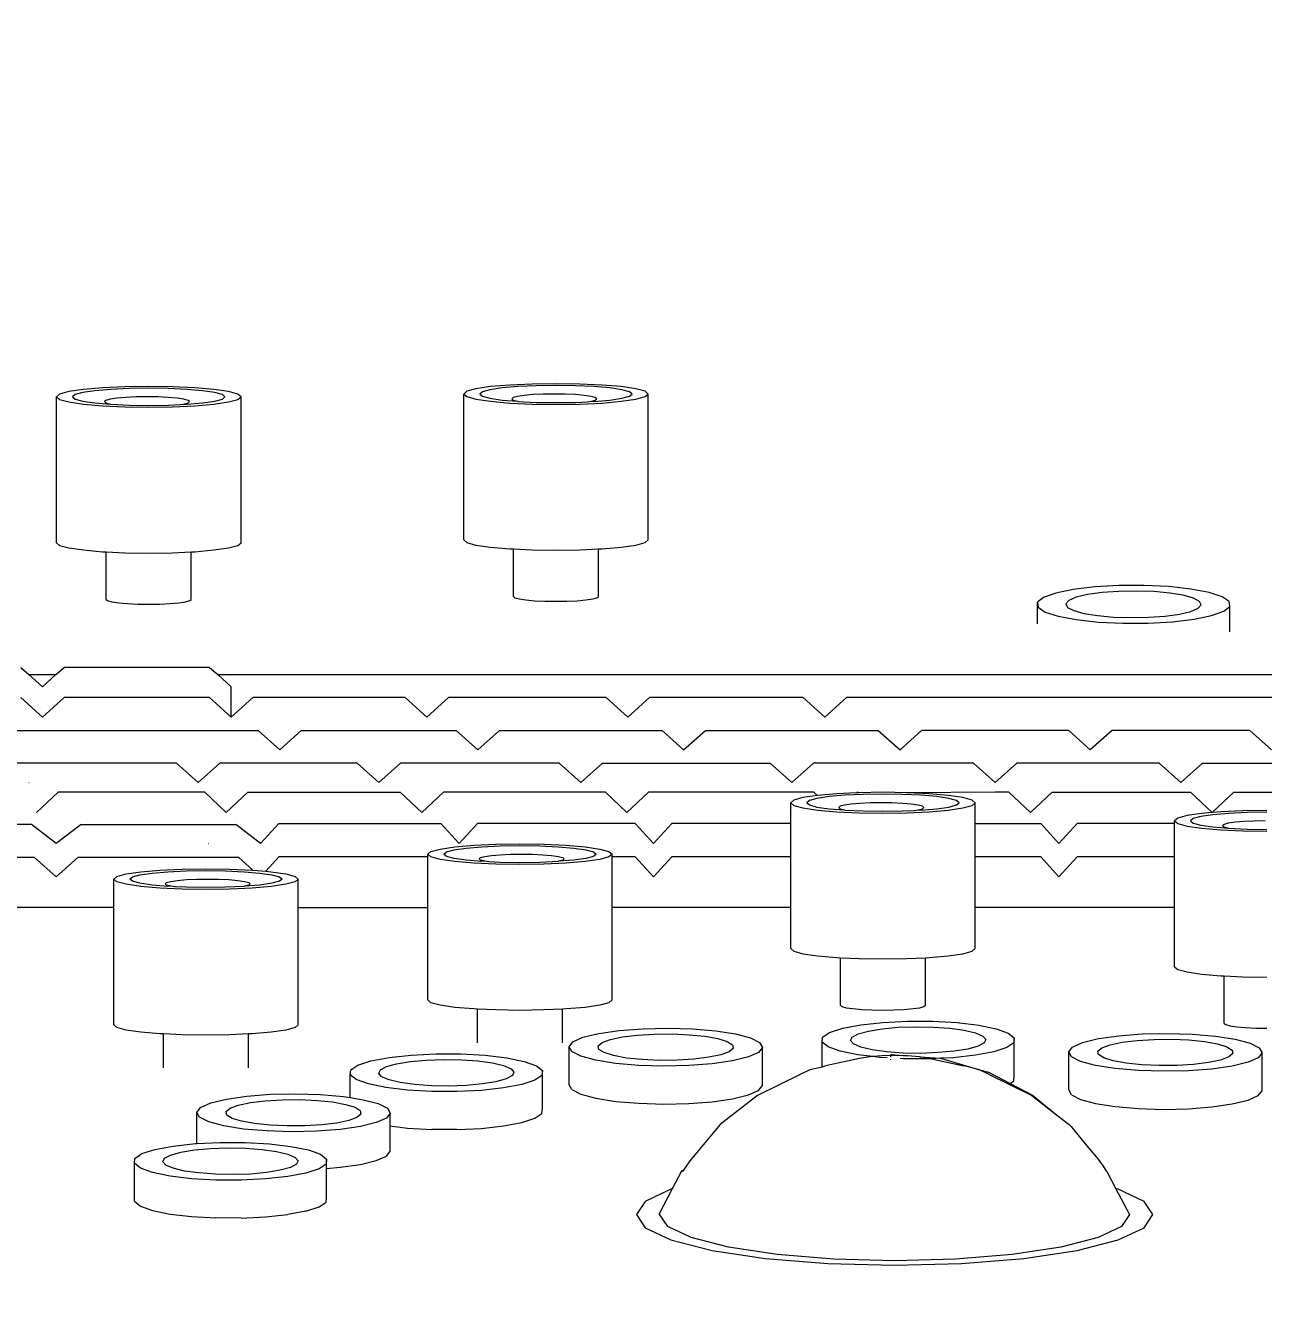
# Model space of a CAD drawing. Header units: millimetres. Extents: x 3552052 to 4144896, y -707811 to -630695.
# Drawn here: x 3697214.2 to 3697329.1, y -691248.8 to -691130.8 of the extents above; entities that cross this region are included whole.
import ezdxf

# ---------------------------------------------------------------- set-up
doc = ezdxf.new("R2010")
doc.units = ezdxf.units.MM
doc.header["$LTSCALE"] = 6
doc.header["$MEASUREMENT"] = 0
doc.layers.get('Defpoints').update_dxf_attribs({"linetype": 'CONTINUOUS', "lineweight": 0})
doc.layers.add('ELE-4M UPS P.SB', color=3, linetype='CONTINUOUS', lineweight=0)
doc.layers.add('EQP', color=6, linetype='CONTINUOUS', lineweight=0)
doc.styles.add('ROMANS', font='romans.shx')
doc.dimstyles.new('AEPL1', dxfattribs={"dimtxt": 100, "dimasz": 75, "dimexe": 25, "dimexo": 50, "dimtad": 0, "dimdec": 0, "dimtxsty": 'ROMANS', "dimcen": 2.5, "dimclrd": 7, "dimclre": 7, "dimclrt": 7, "dimadec": 0, "dimazin": 0, "dimtfac": 1, "dimtdec": 0, "dimtmove": 0, "dimatfit": 3, "dimfxl": 1, "dimlwd": 0, "dimlwe": 0, "dimarcsym": 0})

# ---------------------------------------------------------------- blocks, each defined once
blk = doc.blocks.new('*D188')
at = {"layer": 'Defpoints', "color": 0, "transparency": 16777216}
for p in [(3696598.37, -689428.17), (3697303.87, -689428.17), (3696928.12, -692148.4)]:
    blk.add_point(p, dxfattribs=at)
at = {"layer": 'ELE-4M UPS P.SB', "color": 7, "lineweight": 0, "transparency": 16777216}
for p, q in [((3697253.87, -689428.17), (3696573.37, -689428.17)), ((3696598.37, -689503.17), (3696598.37, -690611.47)), ((3696598.37, -692073.4), (3696598.37, -690965.1)), ((3696878.12, -692148.4), (3696573.37, -692148.4))]:
    blk.add_line(p, q, dxfattribs=at)
at = {"layer": 'ELE-4M UPS P.SB', "color": 7, "transparency": 16777216}
for points in [[(3696585.87, -689503.17), (3696610.87, -689503.17), (3696598.37, -689428.17)], [(3696585.87, -692073.4), (3696610.87, -692073.4), (3696598.37, -692148.4)]]:
    blk.add_solid(points, dxfattribs=at)
at = {"layer": 'ELE-4M UPS P.SB', "color": 7, "lineweight": -3, "transparency": 16777216, "insert": (3696598.37, -690788.28), "char_height": 100, "attachment_point": 5, "rotation": 90, "style": 'ROMANS'}
blk.add_mtext('2720', dxfattribs=at)
blk = doc.blocks.new('Philips+Ultrasound+fr')
at = {"layer": 'EQP'}
for p, q in [((-4.207, 22.117), (-4.403, 22.108)), ((-3.998, 22.12), (-4.207, 22.117)), ((-3.788, 22.117), (-3.998, 22.12)), ((-3.592, 22.108), (-3.788, 22.117)), ((-8.359, 22.028), (-8.387, 22.004)), ((-8.387, 22.004), (-8.359, 21.981)), ((-8.387, 20.723), (-8.387, 22.004)), ((-8.278, 22.05), (-8.359, 22.028)), ((-8.149, 22.069), (-8.278, 22.05)), ((-8.222, 22.024), (-8.245, 22.004)), ((-8.245, 22.004), (-8.222, 21.985)), ((-8.155, 22.042), (-8.222, 22.024)), ((-8.049, 22.057), (-8.155, 22.042)), ((-7.981, 22.083), (-8.149, 22.069)), ((-7.91, 22.069), (-8.049, 22.057)), ((-7.786, 22.092), (-7.981, 22.083)), ((-7.749, 22.077), (-7.91, 22.069)), ((-7.576, 22.095), (-7.786, 22.092)), ((-7.687, 22.003), (-7.777, 21.999)), ((-7.576, 22.08), (-7.749, 22.077)), ((-7.59, 22.004), (-7.687, 22.003)), ((-7.494, 22.003), (-7.59, 22.004)), ((-7.366, 22.092), (-7.576, 22.095)), ((-7.403, 22.077), (-7.576, 22.08)), ((-7.404, 21.999), (-7.494, 22.003)), ((-7.241, 22.069), (-7.403, 22.077)), ((-7.17, 22.083), (-7.366, 22.092)), ((-7.102, 22.057), (-7.241, 22.069)), ((-7.003, 22.069), (-7.17, 22.083)), ((-6.996, 22.042), (-7.102, 22.057)), ((-6.874, 22.05), (-7.003, 22.069)), ((-6.929, 22.024), (-6.996, 22.042)), ((-6.906, 22.004), (-6.929, 22.024)), ((-6.929, 21.985), (-6.906, 22.004)), ((-6.793, 22.028), (-6.874, 22.05)), ((-6.765, 22.004), (-6.793, 22.028)), ((-6.793, 21.981), (-6.765, 22.004)), ((-6.765, 20.723), (-6.765, 22.004)), ((-4.781, 22.053), (-4.808, 22.029)), ((-4.808, 22.029), (-4.781, 22.006)), ((-4.808, 20.748), (-4.808, 22.029)), ((-4.7, 22.075), (-4.781, 22.053)), ((-4.781, 22.006), (-4.7, 21.984)), ((-4.571, 22.094), (-4.7, 22.075)), ((-4.644, 22.049), (-4.667, 22.029)), ((-4.667, 22.029), (-4.644, 22.01)), ((-4.577, 22.067), (-4.644, 22.049)), ((-4.644, 22.01), (-4.577, 21.992)), ((-4.471, 22.082), (-4.577, 22.067)), ((-4.403, 22.108), (-4.571, 22.094)), ((-4.332, 22.094), (-4.471, 22.082)), ((-4.336, 22.008), (-4.373, 21.998)), ((-4.277, 22.017), (-4.336, 22.008)), ((-4.171, 22.102), (-4.332, 22.094)), ((-4.199, 22.024), (-4.277, 22.017)), ((-4.109, 22.028), (-4.199, 22.024)), ((-3.998, 22.104), (-4.171, 22.102)), ((-4.012, 22.029), (-4.109, 22.028)), ((-3.915, 22.028), (-4.012, 22.029)), ((-3.824, 22.102), (-3.998, 22.104)), ((-3.825, 22.024), (-3.915, 22.028)), ((-3.748, 22.017), (-3.825, 22.024)), ((-3.663, 22.094), (-3.824, 22.102)), ((-3.689, 22.008), (-3.748, 22.017)), ((-3.651, 21.998), (-3.689, 22.008)), ((-3.524, 22.082), (-3.663, 22.094)), ((-3.424, 22.094), (-3.592, 22.108)), ((-3.418, 22.067), (-3.524, 22.082)), ((-3.295, 22.075), (-3.424, 22.094)), ((-3.351, 22.049), (-3.418, 22.067)), ((-3.418, 21.992), (-3.351, 22.01)), ((-3.328, 22.029), (-3.351, 22.049)), ((-3.351, 22.01), (-3.328, 22.029)), ((-3.214, 22.053), (-3.295, 22.075)), ((-3.295, 21.984), (-3.214, 22.006)), ((-3.187, 22.029), (-3.214, 22.053)), ((-3.214, 22.006), (-3.187, 22.029)), ((-3.187, 20.748), (-3.187, 22.029)), ((-8.359, 21.981), (-8.278, 21.959)), ((-8.278, 21.959), (-8.149, 21.94)), ((-8.222, 21.985), (-8.155, 21.967)), ((-8.155, 21.967), (-8.049, 21.951)), ((-8.149, 21.94), (-7.981, 21.925)), ((-8.049, 21.951), (-7.914, 21.941)), ((-7.981, 21.925), (-7.786, 21.916)), ((-7.952, 21.973), (-7.964, 21.962)), ((-7.964, 21.962), (-7.952, 21.951)), ((-7.914, 21.983), (-7.952, 21.973)), ((-7.952, 21.951), (-7.914, 21.941)), ((-7.855, 21.992), (-7.914, 21.983)), ((-7.914, 21.941), (-7.91, 21.939)), ((-7.91, 21.939), (-7.749, 21.932)), ((-7.777, 21.999), (-7.855, 21.992)), ((-7.786, 21.916), (-7.576, 21.913)), ((-7.749, 21.932), (-7.576, 21.929)), ((-7.576, 21.929), (-7.403, 21.932)), ((-7.576, 21.913), (-7.366, 21.916)), ((-7.326, 21.992), (-7.404, 21.999)), ((-7.403, 21.932), (-7.302, 21.936)), ((-7.366, 21.916), (-7.17, 21.925)), ((-7.267, 21.983), (-7.326, 21.992)), ((-7.302, 21.936), (-7.267, 21.941)), ((-7.229, 21.973), (-7.267, 21.983)), ((-7.267, 21.941), (-7.229, 21.951)), ((-7.267, 21.941), (-7.241, 21.939)), ((-7.241, 21.939), (-7.102, 21.951)), ((-7.217, 21.962), (-7.229, 21.973)), ((-7.229, 21.951), (-7.217, 21.962)), ((-7.17, 21.925), (-7.003, 21.94)), ((-7.102, 21.951), (-6.996, 21.967)), ((-7.003, 21.94), (-6.874, 21.959)), ((-6.996, 21.967), (-6.929, 21.985)), ((-6.874, 21.959), (-6.793, 21.981)), ((-4.7, 21.984), (-4.571, 21.965)), ((-4.577, 21.992), (-4.471, 21.976)), ((-4.571, 21.965), (-4.403, 21.95)), ((-4.471, 21.976), (-4.336, 21.966)), ((-4.403, 21.95), (-4.207, 21.941)), ((-4.373, 21.998), (-4.386, 21.987)), ((-4.386, 21.987), (-4.373, 21.976)), ((-4.373, 21.976), (-4.336, 21.966)), ((-4.336, 21.966), (-4.332, 21.964)), ((-4.332, 21.964), (-4.171, 21.956)), ((-4.207, 21.941), (-3.998, 21.938)), ((-4.171, 21.956), (-3.998, 21.954)), ((-3.998, 21.954), (-3.824, 21.956)), ((-3.998, 21.938), (-3.788, 21.941)), ((-3.824, 21.956), (-3.724, 21.961)), ((-3.788, 21.941), (-3.592, 21.95)), ((-3.724, 21.961), (-3.689, 21.966)), ((-3.689, 21.966), (-3.651, 21.976)), ((-3.689, 21.966), (-3.663, 21.964)), ((-3.663, 21.964), (-3.524, 21.976)), ((-3.638, 21.987), (-3.651, 21.998)), ((-3.651, 21.976), (-3.638, 21.987)), ((-3.592, 21.95), (-3.424, 21.965)), ((-3.524, 21.976), (-3.418, 21.992)), ((-3.424, 21.965), (-3.295, 21.984)), ((-8.387, 20.723), (-8.359, 20.699)), ((-8.359, 20.699), (-8.278, 20.677)), ((-8.278, 20.677), (-8.149, 20.659)), ((-7.003, 20.659), (-6.874, 20.677)), ((-6.874, 20.677), (-6.793, 20.699)), ((-6.793, 20.699), (-6.765, 20.723)), ((-4.808, 20.748), (-4.781, 20.724)), ((-4.781, 20.724), (-4.7, 20.702)), ((-4.7, 20.702), (-4.571, 20.684)), ((-4.571, 20.684), (-4.403, 20.669)), ((-4.403, 20.669), (-4.371, 20.668)), ((-4.371, 20.25), (-4.371, 20.668)), ((-4.371, 20.668), (-4.207, 20.66)), ((-4.207, 20.66), (-3.998, 20.657)), ((-3.998, 20.657), (-3.788, 20.66)), ((-3.788, 20.66), (-3.624, 20.668)), ((-3.624, 20.668), (-3.592, 20.669)), ((-3.624, 20.25), (-3.624, 20.668)), ((-3.592, 20.669), (-3.424, 20.684)), ((-3.424, 20.684), (-3.295, 20.702)), ((-3.295, 20.702), (-3.214, 20.724)), ((-3.214, 20.724), (-3.187, 20.748)), ((-8.149, 20.659), (-7.981, 20.644)), ((-7.981, 20.644), (-7.95, 20.643)), ((-7.95, 20.225), (-7.95, 20.643)), ((-7.95, 20.643), (-7.786, 20.635)), ((-7.786, 20.635), (-7.576, 20.632)), ((-7.576, 20.632), (-7.366, 20.635)), ((-7.366, 20.635), (-7.202, 20.643)), ((-7.202, 20.643), (-7.17, 20.644)), ((-7.202, 20.225), (-7.202, 20.643)), ((-7.17, 20.644), (-7.003, 20.659)), ((0.738, 20.334), (0.549, 20.311)), ((0.951, 20.346), (0.738, 20.334)), ((1.173, 20.347), (0.951, 20.346)), ((1.389, 20.337), (1.173, 20.347)), ((1.583, 20.316), (1.389, 20.337)), ((-7.95, 20.225), (-7.937, 20.214)), ((-7.937, 20.214), (-7.899, 20.204)), ((-7.252, 20.204), (-7.215, 20.214)), ((-7.215, 20.214), (-7.202, 20.225)), ((-4.371, 20.25), (-4.359, 20.239)), ((-4.359, 20.239), (-4.321, 20.229)), ((-4.321, 20.229), (-4.262, 20.22)), ((-4.262, 20.22), (-4.184, 20.213)), ((-4.184, 20.213), (-4.094, 20.209)), ((-3.901, 20.209), (-3.811, 20.213)), ((-3.811, 20.213), (-3.733, 20.22)), ((-3.733, 20.22), (-3.674, 20.229)), ((-3.674, 20.229), (-3.637, 20.239)), ((-3.637, 20.239), (-3.624, 20.25)), ((0.288, 20.242), (0.235, 20.2)), ((0.395, 20.28), (0.288, 20.242)), ((0.549, 20.311), (0.395, 20.28)), ((0.511, 20.216), (0.485, 20.186)), ((0.576, 20.243), (0.511, 20.216)), ((0.675, 20.267), (0.576, 20.243)), ((0.802, 20.285), (0.675, 20.267)), ((0.948, 20.295), (0.802, 20.285)), ((1.103, 20.298), (0.948, 20.295)), ((1.256, 20.293), (1.103, 20.298)), ((1.397, 20.28), (1.256, 20.293)), ((1.516, 20.261), (1.397, 20.28)), ((1.606, 20.236), (1.516, 20.261)), ((1.743, 20.286), (1.583, 20.316)), ((1.66, 20.207), (1.606, 20.236)), ((1.858, 20.248), (1.743, 20.286)), ((1.92, 20.206), (1.858, 20.248)), ((-7.899, 20.204), (-7.84, 20.195)), ((-7.84, 20.195), (-7.763, 20.188)), ((-7.763, 20.188), (-7.673, 20.184)), ((-7.673, 20.184), (-7.576, 20.183)), ((-7.576, 20.183), (-7.479, 20.184)), ((-7.479, 20.184), (-7.389, 20.188)), ((-7.389, 20.188), (-7.312, 20.195)), ((-7.312, 20.195), (-7.252, 20.204)), ((-4.094, 20.209), (-3.998, 20.208)), ((-3.998, 20.208), (-3.901, 20.209)), ((0.235, 20.2), (0.24, 20.156)), ((0.235, 20.011), (0.235, 20.2)), ((0.24, 20.156), (0.301, 20.114)), ((0.301, 20.114), (0.416, 20.077)), ((0.485, 20.186), (0.5, 20.155)), ((0.5, 20.155), (0.554, 20.127)), ((0.554, 20.127), (0.643, 20.102)), ((0.643, 20.102), (0.763, 20.083)), ((1.484, 20.096), (1.583, 20.119)), ((1.583, 20.119), (1.648, 20.147)), ((1.648, 20.147), (1.674, 20.177)), ((1.674, 20.177), (1.66, 20.207)), ((1.765, 20.083), (1.872, 20.121)), ((1.872, 20.121), (1.925, 20.163)), ((1.925, 20.163), (1.92, 20.206)), ((1.925, 19.941), (1.925, 20.163)), ((0.416, 20.077), (0.576, 20.047)), ((0.576, 20.047), (0.771, 20.026)), ((0.763, 20.083), (0.904, 20.07)), ((0.771, 20.026), (0.986, 20.016)), ((0.904, 20.07), (1.057, 20.065)), ((0.986, 20.016), (1.208, 20.017)), ((1.057, 20.065), (1.212, 20.068)), ((1.208, 20.017), (1.421, 20.029)), ((1.212, 20.068), (1.357, 20.078)), ((1.357, 20.078), (1.484, 20.096)), ((1.421, 20.029), (1.611, 20.051)), ((1.611, 20.051), (1.765, 20.083)), ((-8.7, 19.628), (-8.629, 19.564)), ((-8.629, 19.564), (-8.391, 19.564)), ((-8.629, 19.564), (-8.51, 19.457)), ((-8.51, 19.457), (-8.391, 19.564)), ((-8.391, 19.564), (-8.32, 19.628)), ((-7.041, 19.628), (-8.32, 19.628)), ((-7.041, 19.628), (-6.97, 19.564)), ((-6.97, 19.564), (15.223, 19.564)), ((-6.97, 19.564), (-6.851, 19.457)), ((-6.851, 19.19), (-6.851, 19.457)), ((-8.7, 19.362), (-8.51, 19.19)), ((-8.32, 19.362), (-8.51, 19.19)), ((-7.041, 19.362), (-8.32, 19.362)), ((-7.041, 19.362), (-6.851, 19.19)), ((-6.661, 19.362), (-6.851, 19.19)), ((-5.322, 19.362), (-6.661, 19.362)), ((-5.132, 19.19), (-5.322, 19.362)), ((-4.941, 19.362), (-5.132, 19.19)), ((-3.555, 19.362), (-4.941, 19.362)), ((-3.555, 19.362), (-3.365, 19.19)), ((-3.174, 19.362), (-3.365, 19.19)), ((-1.825, 19.362), (-3.174, 19.362)), ((-1.635, 19.19), (-1.825, 19.362)), ((-1.445, 19.362), (-1.635, 19.19)), ((5.136, 19.362), (-1.445, 19.362)), ((-9.979, 19.074), (-6.615, 19.074)), ((-6.615, 19.074), (-6.425, 18.903)), ((-6.425, 18.903), (-6.235, 19.074)), ((-6.235, 19.074), (-4.873, 19.074)), ((-4.873, 19.074), (-4.683, 18.903)), ((-4.493, 19.074), (-4.683, 18.903)), ((-4.493, 19.074), (-3.065, 19.074)), ((-3.065, 19.074), (-2.875, 18.903)), ((-2.875, 18.903), (-2.684, 19.074)), ((-2.684, 19.074), (-1.164, 19.074)), ((-1.164, 19.074), (-0.973, 18.903)), ((-0.973, 18.903), (-0.783, 19.074)), ((0.509, 19.074), (-0.783, 19.074)), ((0.509, 19.074), (0.699, 18.903)), ((0.89, 19.074), (0.699, 18.903)), ((2.1, 19.074), (0.89, 19.074)), ((2.1, 19.074), (2.291, 18.903)), ((-7.332, 18.787), (-9.979, 18.787)), ((-7.332, 18.787), (-7.141, 18.615)), ((-6.951, 18.787), (-7.141, 18.615)), ((-5.744, 18.787), (-6.951, 18.787)), ((-5.744, 18.787), (-5.554, 18.615)), ((-5.554, 18.615), (-5.364, 18.787)), ((-3.969, 18.787), (-5.364, 18.787)), ((-3.969, 18.787), (-3.779, 18.615)), ((-3.779, 18.615), (-3.589, 18.787)), ((-3.589, 18.787), (-2.114, 18.787)), ((-2.114, 18.787), (-1.924, 18.615)), ((-1.924, 18.615), (-1.734, 18.787)), ((-0.327, 18.787), (-1.734, 18.787)), ((-0.327, 18.787), (-0.137, 18.615)), ((-0.137, 18.615), (0.053, 18.787)), ((1.305, 18.787), (0.053, 18.787)), ((1.305, 18.787), (1.495, 18.615)), ((1.685, 18.787), (1.495, 18.615)), ((1.685, 18.787), (2.91, 18.787)), ((-8.631, 18.615), (-8.627, 18.615)), ((-8.371, 18.531), (-8.561, 18.354)), ((-7.084, 18.531), (-8.371, 18.531)), ((-7.084, 18.531), (-6.894, 18.354)), ((-6.894, 18.354), (-6.704, 18.531)), ((-6.704, 18.531), (-5.366, 18.531)), ((-5.366, 18.531), (-5.176, 18.354)), ((-5.176, 18.354), (-4.985, 18.531)), ((-3.563, 18.531), (-4.985, 18.531)), ((-3.563, 18.531), (-3.373, 18.354)), ((-3.373, 18.354), (-3.183, 18.531)), ((-1.731, 18.531), (-3.183, 18.531)), ((-1.907, 18.462), (-1.934, 18.439)), ((-1.934, 18.439), (-1.907, 18.415)), ((-1.934, 18.257), (-1.934, 18.439)), ((-1.826, 18.484), (-1.907, 18.462)), ((-1.701, 18.503), (-1.826, 18.484)), ((-1.77, 18.458), (-1.793, 18.439)), ((-1.793, 18.439), (-1.77, 18.419)), ((-1.703, 18.476), (-1.77, 18.458)), ((-1.731, 18.531), (-1.701, 18.503)), ((-1.597, 18.492), (-1.703, 18.476)), ((-1.697, 18.503), (-1.701, 18.503)), ((-1.529, 18.518), (-1.697, 18.503)), ((-1.458, 18.504), (-1.597, 18.492)), ((-1.356, 18.526), (-1.529, 18.518)), ((-1.403, 18.427), (-1.462, 18.418)), ((-1.297, 18.512), (-1.458, 18.504)), ((-1.325, 18.433), (-1.403, 18.427)), ((-1.356, 18.526), (-1.351, 18.531)), ((-1.333, 18.527), (-1.356, 18.526)), ((-1.333, 18.527), (-1.351, 18.531)), ((-1.124, 18.53), (-1.333, 18.527)), ((-1.235, 18.438), (-1.325, 18.433)), ((-1.124, 18.514), (-1.297, 18.512)), ((-1.138, 18.439), (-1.235, 18.438)), ((-1.042, 18.438), (-1.138, 18.439)), ((-0.914, 18.527), (-1.124, 18.53)), ((-0.95, 18.512), (-1.124, 18.514)), ((-0.951, 18.433), (-1.042, 18.438)), ((-0.874, 18.427), (-0.951, 18.433)), ((-0.789, 18.504), (-0.95, 18.512)), ((-0.137, 18.531), (-0.914, 18.527)), ((-0.718, 18.518), (-0.914, 18.527)), ((-0.815, 18.418), (-0.874, 18.427)), ((-0.65, 18.492), (-0.789, 18.504)), ((-0.55, 18.503), (-0.718, 18.518)), ((-0.544, 18.476), (-0.65, 18.492)), ((-0.421, 18.484), (-0.55, 18.503)), ((-0.477, 18.458), (-0.544, 18.476)), ((-0.454, 18.439), (-0.477, 18.458)), ((-0.477, 18.419), (-0.454, 18.439)), ((-0.34, 18.462), (-0.421, 18.484)), ((-0.313, 18.439), (-0.34, 18.462)), ((-0.34, 18.415), (-0.313, 18.439)), ((-0.313, 18.257), (-0.313, 18.439)), ((-0.017, 18.531), (-0.137, 18.531)), ((-0.017, 18.531), (0.174, 18.354)), ((0.174, 18.354), (0.364, 18.531)), ((0.364, 18.531), (1.581, 18.531)), ((1.581, 18.531), (1.771, 18.354)), ((1.771, 18.354), (1.961, 18.531)), ((1.961, 18.531), (3.245, 18.531)), ((-1.907, 18.415), (-1.826, 18.393)), ((-1.826, 18.393), (-1.697, 18.374)), ((-1.77, 18.419), (-1.703, 18.401)), ((-1.703, 18.401), (-1.597, 18.386)), ((-1.697, 18.374), (-1.529, 18.36)), ((-1.597, 18.386), (-1.462, 18.376)), ((-1.529, 18.36), (-1.333, 18.351)), ((-1.499, 18.408), (-1.512, 18.397)), ((-1.512, 18.397), (-1.499, 18.386)), ((-1.462, 18.418), (-1.499, 18.408)), ((-1.499, 18.386), (-1.462, 18.376)), ((-1.462, 18.376), (-1.458, 18.374)), ((-1.458, 18.374), (-1.297, 18.366)), ((-1.333, 18.351), (-1.124, 18.348)), ((-1.297, 18.366), (-1.124, 18.364)), ((-1.124, 18.364), (-0.95, 18.366)), ((-1.124, 18.348), (-0.914, 18.351)), ((-0.95, 18.366), (-0.85, 18.371)), ((-0.914, 18.351), (-0.718, 18.36)), ((-0.85, 18.371), (-0.815, 18.376)), ((-0.777, 18.408), (-0.815, 18.418)), ((-0.815, 18.376), (-0.777, 18.386)), ((-0.815, 18.376), (-0.789, 18.374)), ((-0.789, 18.374), (-0.65, 18.386)), ((-0.765, 18.397), (-0.777, 18.408)), ((-0.777, 18.386), (-0.765, 18.397)), ((-0.718, 18.36), (-0.55, 18.374)), ((-0.65, 18.386), (-0.544, 18.401)), ((-0.55, 18.374), (-0.421, 18.393)), ((-0.544, 18.401), (-0.477, 18.419)), ((-0.421, 18.393), (-0.34, 18.415)), ((1.549, 18.325), (1.468, 18.303)), ((1.677, 18.344), (1.549, 18.325)), ((1.671, 18.317), (1.604, 18.299)), ((1.777, 18.333), (1.671, 18.317)), ((1.771, 18.354), (1.677, 18.344)), ((1.845, 18.358), (1.771, 18.354)), ((1.916, 18.345), (1.777, 18.333)), ((2.041, 18.367), (1.845, 18.358)), ((2.077, 18.352), (1.916, 18.345)), ((2.251, 18.371), (2.041, 18.367)), ((2.251, 18.355), (2.077, 18.352)), ((-8.607, 18.247), (-9.951, 18.247)), ((-8.389, 18.081), (-8.607, 18.247)), ((-8.171, 18.247), (-8.389, 18.081)), ((-8.171, 18.247), (-6.811, 18.247)), ((-6.593, 18.081), (-6.811, 18.247)), ((-6.433, 18.257), (-6.593, 18.081)), ((-6.433, 18.257), (-5.008, 18.257)), ((-4.848, 18.081), (-5.008, 18.257)), ((-4.688, 18.257), (-4.848, 18.081)), ((-3.3, 18.257), (-4.688, 18.257)), ((-3.14, 18.081), (-3.3, 18.257)), ((-2.979, 18.257), (-3.14, 18.081)), ((-1.934, 18.257), (-2.979, 18.257)), ((-1.934, 17.963), (-1.934, 18.257)), ((-0.313, 17.963), (-0.313, 18.257)), ((-0.313, 18.257), (0.263, 18.257)), ((0.423, 18.081), (0.263, 18.257)), ((0.583, 18.257), (0.423, 18.081)), ((1.44, 18.257), (0.583, 18.257)), ((1.468, 18.303), (1.44, 18.279)), ((1.44, 18.279), (1.468, 18.256)), ((1.44, 18.257), (1.44, 18.279)), ((1.44, 17.963), (1.44, 18.257)), ((1.468, 18.256), (1.549, 18.234)), ((1.549, 18.234), (1.677, 18.215)), ((1.604, 18.299), (1.581, 18.279)), ((1.581, 18.279), (1.604, 18.26)), ((1.604, 18.26), (1.671, 18.242)), ((1.671, 18.242), (1.777, 18.226)), ((1.677, 18.215), (1.845, 18.2)), ((1.777, 18.226), (1.912, 18.216)), ((1.875, 18.248), (1.862, 18.237)), ((1.862, 18.237), (1.875, 18.227)), ((1.912, 18.259), (1.875, 18.248)), ((1.875, 18.227), (1.912, 18.216)), ((1.972, 18.267), (1.912, 18.259)), ((1.912, 18.216), (1.916, 18.214)), ((1.916, 18.214), (2.077, 18.207)), ((2.049, 18.274), (1.972, 18.267)), ((2.139, 18.278), (2.049, 18.274)), ((2.077, 18.207), (2.251, 18.204)), ((2.236, 18.28), (2.139, 18.278)), ((1.845, 18.2), (2.041, 18.191)), ((2.041, 18.191), (2.251, 18.188)), ((-7.051, 18.081), (-7.048, 18.081)), ((-5.124, 17.987), (-5.097, 18.01)), ((-5.097, 17.963), (-5.124, 17.987)), ((-5.124, 17.963), (-5.124, 17.987)), ((-5.097, 18.01), (-5.016, 18.032)), ((-5.016, 18.032), (-4.887, 18.051)), ((-4.983, 17.987), (-4.96, 18.006)), ((-4.96, 17.967), (-4.983, 17.987)), ((-4.96, 18.006), (-4.893, 18.024)), ((-4.893, 18.024), (-4.787, 18.04)), ((-4.887, 18.051), (-4.719, 18.066)), ((-4.787, 18.04), (-4.648, 18.052)), ((-4.719, 18.066), (-4.524, 18.075)), ((-4.648, 18.052), (-4.487, 18.06)), ((-4.563, 17.975), (-4.486, 17.981)), ((-4.524, 18.075), (-4.314, 18.078)), ((-4.487, 18.06), (-4.314, 18.062)), ((-4.486, 17.981), (-4.396, 17.986)), ((-4.396, 17.986), (-4.299, 17.987)), ((-4.314, 18.078), (-4.104, 18.075)), ((-4.314, 18.062), (-4.14, 18.06)), ((-4.299, 17.987), (-4.202, 17.986)), ((-4.202, 17.986), (-4.112, 17.981)), ((-4.14, 18.06), (-3.979, 18.052)), ((-4.112, 17.981), (-4.035, 17.975)), ((-4.104, 18.075), (-3.908, 18.066)), ((-3.979, 18.052), (-3.84, 18.04)), ((-3.908, 18.066), (-3.74, 18.051)), ((-3.84, 18.04), (-3.734, 18.024)), ((-3.74, 18.051), (-3.612, 18.032)), ((-3.734, 18.024), (-3.667, 18.006)), ((-3.667, 18.006), (-3.644, 17.987)), ((-3.644, 17.987), (-3.667, 17.967)), ((-3.612, 18.032), (-3.531, 18.01)), ((-3.531, 18.01), (-3.503, 17.987)), ((-3.503, 17.987), (-3.531, 17.963)), ((-3.503, 17.963), (-3.503, 17.987)), ((-8.58, 17.958), (-9.979, 17.958)), ((-8.389, 17.787), (-8.58, 17.958)), ((-8.198, 17.958), (-8.389, 17.787)), ((-6.784, 17.958), (-8.198, 17.958)), ((-6.66, 17.847), (-6.784, 17.958)), ((-6.433, 17.963), (-6.548, 17.837)), ((-5.124, 17.963), (-6.433, 17.963)), ((-5.124, 17.518), (-5.124, 17.963)), ((-5.016, 17.941), (-5.097, 17.963)), ((-4.887, 17.922), (-5.016, 17.941)), ((-4.893, 17.949), (-4.96, 17.967)), ((-4.787, 17.934), (-4.893, 17.949)), ((-4.719, 17.908), (-4.887, 17.922)), ((-4.648, 17.922), (-4.787, 17.934)), ((-4.524, 17.899), (-4.719, 17.908)), ((-4.673, 17.945), (-4.66, 17.956)), ((-4.66, 17.934), (-4.673, 17.945)), ((-4.66, 17.956), (-4.623, 17.966)), ((-4.623, 17.924), (-4.66, 17.934)), ((-4.623, 17.924), (-4.648, 17.922)), ((-4.623, 17.966), (-4.563, 17.975)), ((-4.588, 17.919), (-4.623, 17.924)), ((-4.487, 17.914), (-4.588, 17.919)), ((-4.314, 17.896), (-4.524, 17.899)), ((-4.314, 17.912), (-4.487, 17.914)), ((-4.14, 17.914), (-4.314, 17.912)), ((-4.104, 17.899), (-4.314, 17.896)), ((-3.979, 17.922), (-4.14, 17.914)), ((-3.908, 17.908), (-4.104, 17.899)), ((-4.035, 17.975), (-3.975, 17.966)), ((-3.975, 17.924), (-3.979, 17.922)), ((-3.975, 17.966), (-3.938, 17.956)), ((-3.938, 17.934), (-3.975, 17.924)), ((-3.84, 17.934), (-3.975, 17.924)), ((-3.938, 17.956), (-3.925, 17.945)), ((-3.925, 17.945), (-3.938, 17.934)), ((-3.74, 17.922), (-3.908, 17.908)), ((-3.734, 17.949), (-3.84, 17.934)), ((-3.612, 17.941), (-3.74, 17.922)), ((-3.667, 17.967), (-3.734, 17.949)), ((-3.531, 17.963), (-3.612, 17.941)), ((-3.3, 17.963), (-3.503, 17.963)), ((-3.503, 17.518), (-3.503, 17.963)), ((-3.14, 17.787), (-3.3, 17.963)), ((-2.979, 17.963), (-3.14, 17.787)), ((-1.934, 17.963), (-2.979, 17.963)), ((-1.934, 17.518), (-1.934, 17.963)), ((0.263, 17.963), (-0.313, 17.963)), ((-0.313, 17.518), (-0.313, 17.963)), ((0.423, 17.787), (0.263, 17.963)), ((0.423, 17.787), (0.583, 17.963)), ((1.44, 17.963), (0.583, 17.963)), ((1.44, 17.518), (1.44, 17.963)), ((-7.884, 17.768), (-7.856, 17.792)), ((-7.856, 17.745), (-7.884, 17.768)), ((-7.884, 17.518), (-7.884, 17.768)), ((-7.856, 17.792), (-7.775, 17.814)), ((-7.775, 17.814), (-7.646, 17.833)), ((-7.742, 17.768), (-7.72, 17.788)), ((-7.72, 17.749), (-7.742, 17.768)), ((-7.72, 17.788), (-7.653, 17.806)), ((-7.653, 17.806), (-7.546, 17.821)), ((-7.646, 17.833), (-7.478, 17.847)), ((-7.546, 17.821), (-7.408, 17.833)), ((-7.478, 17.847), (-7.283, 17.856)), ((-7.408, 17.833), (-7.246, 17.841)), ((-7.382, 17.747), (-7.323, 17.756)), ((-7.323, 17.756), (-7.245, 17.763)), ((-7.283, 17.856), (-7.073, 17.859)), ((-7.246, 17.841), (-7.073, 17.844)), ((-7.245, 17.763), (-7.155, 17.767)), ((-7.155, 17.767), (-7.058, 17.768)), ((-7.073, 17.859), (-6.863, 17.856)), ((-7.073, 17.844), (-6.9, 17.841)), ((-7.058, 17.768), (-6.962, 17.767)), ((-6.962, 17.767), (-6.871, 17.763)), ((-6.9, 17.841), (-6.738, 17.833)), ((-6.871, 17.763), (-6.794, 17.756)), ((-6.863, 17.856), (-6.668, 17.847)), ((-6.794, 17.756), (-6.735, 17.747)), ((-6.738, 17.833), (-6.6, 17.821)), ((-6.668, 17.847), (-6.66, 17.847)), ((-6.66, 17.847), (-6.548, 17.837)), ((-6.6, 17.821), (-6.493, 17.806)), ((-6.548, 17.837), (-6.5, 17.833)), ((-6.5, 17.833), (-6.371, 17.814)), ((-6.493, 17.806), (-6.427, 17.788)), ((-6.427, 17.788), (-6.404, 17.768)), ((-6.404, 17.768), (-6.427, 17.749)), ((-6.371, 17.814), (-6.29, 17.792)), ((-6.29, 17.792), (-6.262, 17.768)), ((-6.262, 17.768), (-6.29, 17.745)), ((-6.262, 17.518), (-6.262, 17.768)), ((-7.775, 17.723), (-7.856, 17.745)), ((-7.646, 17.704), (-7.775, 17.723)), ((-7.653, 17.731), (-7.72, 17.749)), ((-7.546, 17.715), (-7.653, 17.731)), ((-7.478, 17.689), (-7.646, 17.704)), ((-7.408, 17.703), (-7.546, 17.715)), ((-7.283, 17.68), (-7.478, 17.689)), ((-7.432, 17.726), (-7.419, 17.737)), ((-7.419, 17.715), (-7.432, 17.726)), ((-7.419, 17.737), (-7.382, 17.747)), ((-7.382, 17.705), (-7.419, 17.715)), ((-7.382, 17.705), (-7.408, 17.703)), ((-7.347, 17.7), (-7.382, 17.705)), ((-7.246, 17.696), (-7.347, 17.7)), ((-7.073, 17.677), (-7.283, 17.68)), ((-7.073, 17.693), (-7.246, 17.696)), ((-6.9, 17.696), (-7.073, 17.693)), ((-6.863, 17.68), (-7.073, 17.677)), ((-6.738, 17.703), (-6.9, 17.696)), ((-6.668, 17.689), (-6.863, 17.68)), ((-6.735, 17.705), (-6.738, 17.703)), ((-6.735, 17.747), (-6.697, 17.737)), ((-6.697, 17.715), (-6.735, 17.705)), ((-6.6, 17.715), (-6.735, 17.705)), ((-6.697, 17.737), (-6.685, 17.726)), ((-6.685, 17.726), (-6.697, 17.715)), ((-6.5, 17.704), (-6.668, 17.689)), ((-6.493, 17.731), (-6.6, 17.715)), ((-6.371, 17.723), (-6.5, 17.704)), ((-6.427, 17.749), (-6.493, 17.731)), ((-6.29, 17.745), (-6.371, 17.723)), ((-7.884, 17.518), (-10.138, 17.518)), ((-7.884, 16.487), (-7.884, 17.518)), ((-6.262, 17.518), (-5.124, 17.518)), ((-6.262, 16.487), (-6.262, 17.518)), ((-5.124, 16.706), (-5.124, 17.518)), ((-3.503, 16.706), (-3.503, 17.518)), ((-1.934, 17.518), (-3.503, 17.518)), ((-1.934, 17.158), (-1.934, 17.518)), ((-0.313, 17.158), (-0.313, 17.518)), ((1.44, 17.518), (-0.313, 17.518)), ((1.44, 16.998), (1.44, 17.518)), ((-1.934, 17.158), (-1.907, 17.134)), ((-1.907, 17.134), (-1.826, 17.112)), ((-1.826, 17.112), (-1.697, 17.093)), ((-1.697, 17.093), (-1.529, 17.079)), ((-0.718, 17.079), (-0.55, 17.093)), ((-0.55, 17.093), (-0.421, 17.112)), ((-0.421, 17.112), (-0.34, 17.134)), ((-0.34, 17.134), (-0.313, 17.158)), ((-1.529, 17.079), (-1.497, 17.077)), ((-1.497, 16.659), (-1.497, 17.077)), ((-1.497, 17.077), (-1.333, 17.07)), ((-1.333, 17.07), (-1.124, 17.066)), ((-1.124, 17.066), (-0.914, 17.07)), ((-0.914, 17.07), (-0.75, 17.077)), ((-0.75, 17.077), (-0.718, 17.079)), ((-0.75, 16.659), (-0.75, 17.077)), ((1.44, 16.998), (1.468, 16.975)), ((1.468, 16.975), (1.549, 16.953)), ((1.549, 16.953), (1.677, 16.934)), ((1.677, 16.934), (1.845, 16.919)), ((1.845, 16.919), (1.877, 16.918)), ((1.877, 16.5), (1.877, 16.918)), ((1.877, 16.918), (2.041, 16.91)), ((2.041, 16.91), (2.251, 16.907)), ((-5.097, 16.682), (-5.124, 16.706)), ((-5.016, 16.66), (-5.097, 16.682)), ((-4.887, 16.641), (-5.016, 16.66)), ((-4.719, 16.627), (-4.887, 16.641)), ((-3.74, 16.641), (-3.908, 16.627)), ((-3.612, 16.66), (-3.74, 16.641)), ((-3.531, 16.682), (-3.612, 16.66)), ((-3.503, 16.706), (-3.531, 16.682)), ((-1.497, 16.659), (-1.485, 16.649)), ((-1.485, 16.649), (-1.447, 16.638)), ((-0.8, 16.638), (-0.763, 16.649)), ((-0.763, 16.649), (-0.75, 16.659)), ((-4.687, 16.625), (-4.719, 16.627)), ((-4.687, 16.33), (-4.687, 16.625)), ((-4.524, 16.618), (-4.687, 16.625)), ((-4.314, 16.614), (-4.524, 16.618)), ((-4.104, 16.618), (-4.314, 16.614)), ((-3.94, 16.625), (-4.104, 16.618)), ((-3.908, 16.627), (-3.94, 16.625)), ((-3.94, 16.33), (-3.94, 16.625)), ((-1.447, 16.638), (-1.388, 16.63)), ((-1.388, 16.63), (-1.31, 16.623)), ((-1.31, 16.623), (-1.22, 16.619)), ((-1.22, 16.619), (-1.124, 16.617)), ((-1.124, 16.617), (-1.027, 16.619)), ((-1.027, 16.619), (-0.937, 16.623)), ((-0.937, 16.623), (-0.859, 16.63)), ((-0.859, 16.63), (-0.8, 16.638)), ((-7.856, 16.463), (-7.884, 16.487)), ((-7.775, 16.441), (-7.856, 16.463)), ((-7.646, 16.423), (-7.775, 16.441)), ((-7.478, 16.408), (-7.646, 16.423)), ((-6.5, 16.423), (-6.668, 16.408)), ((-6.371, 16.441), (-6.5, 16.423)), ((-6.29, 16.463), (-6.371, 16.441)), ((-6.262, 16.487), (-6.29, 16.463)), ((-3.621, 16.412), (-3.442, 16.437)), ((-3.442, 16.437), (-3.236, 16.453)), ((-3.236, 16.453), (-3.015, 16.458)), ((-3.015, 16.458), (-2.796, 16.451)), ((-2.796, 16.451), (-2.592, 16.434)), ((-2.592, 16.434), (-2.419, 16.407)), ((-1.654, 16.379), (-1.592, 16.421)), ((-1.592, 16.421), (-1.477, 16.458)), ((-1.477, 16.458), (-1.317, 16.488)), ((-1.34, 16.408), (-1.25, 16.433)), ((-1.317, 16.488), (-1.123, 16.509)), ((-1.25, 16.433), (-1.131, 16.453)), ((-1.131, 16.453), (-0.989, 16.466)), ((-1.123, 16.509), (-0.907, 16.52)), ((-0.989, 16.466), (-0.836, 16.471)), ((-0.907, 16.52), (-0.685, 16.519)), ((-0.836, 16.471), (-0.682, 16.468)), ((-0.685, 16.519), (-0.472, 16.507)), ((-0.682, 16.468), (-0.536, 16.457)), ((-0.536, 16.457), (-0.409, 16.44)), ((-0.472, 16.507), (-0.282, 16.484)), ((-0.409, 16.44), (-0.31, 16.416)), ((-0.31, 16.416), (-0.245, 16.389)), ((-0.282, 16.484), (-0.129, 16.453)), ((-0.129, 16.453), (-0.022, 16.415)), ((1.877, 16.5), (1.89, 16.489)), ((1.89, 16.489), (1.927, 16.479)), ((1.927, 16.479), (1.986, 16.47)), ((1.986, 16.47), (2.064, 16.464)), ((2.064, 16.464), (2.154, 16.459)), ((2.154, 16.459), (2.251, 16.458)), ((-7.447, 16.407), (-7.478, 16.408)), ((-7.447, 16.111), (-7.447, 16.407)), ((-7.283, 16.399), (-7.447, 16.407)), ((-7.073, 16.396), (-7.283, 16.399)), ((-6.863, 16.399), (-7.073, 16.396)), ((-6.699, 16.407), (-6.863, 16.399)), ((-6.668, 16.408), (-6.699, 16.407)), ((-6.699, 16.111), (-6.699, 16.407)), ((-3.882, 16.295), (-3.849, 16.338)), ((-3.849, 16.338), (-3.76, 16.378)), ((-3.76, 16.378), (-3.621, 16.412)), ((-3.625, 16.302), (-3.59, 16.332)), ((-3.59, 16.332), (-3.518, 16.359)), ((-3.518, 16.359), (-3.412, 16.381)), ((-3.412, 16.381), (-3.281, 16.397)), ((-3.281, 16.397), (-3.133, 16.406)), ((-3.133, 16.406), (-2.977, 16.408)), ((-2.977, 16.408), (-2.826, 16.401)), ((-2.826, 16.401), (-2.689, 16.387)), ((-2.689, 16.387), (-2.575, 16.366)), ((-2.575, 16.366), (-2.492, 16.34)), ((-2.492, 16.34), (-2.446, 16.311)), ((-2.446, 16.311), (-2.44, 16.281)), ((-2.419, 16.407), (-2.288, 16.372)), ((-2.288, 16.372), (-2.207, 16.331)), ((-2.207, 16.331), (-2.183, 16.288)), ((-1.658, 16.336), (-1.654, 16.379)), ((-1.605, 16.293), (-1.658, 16.336)), ((-1.658, 16.116), (-1.658, 16.336)), ((-1.408, 16.35), (-1.394, 16.38)), ((-1.382, 16.32), (-1.408, 16.35)), ((-1.394, 16.38), (-1.34, 16.408)), ((-1.317, 16.292), (-1.382, 16.32)), ((-0.233, 16.328), (-0.287, 16.3)), ((-0.245, 16.389), (-0.219, 16.358)), ((-0.219, 16.358), (-0.233, 16.328)), ((0.027, 16.329), (-0.035, 16.287)), ((-0.022, 16.415), (0.031, 16.372)), ((0.031, 16.372), (0.027, 16.329)), ((0.031, 16.039), (0.031, 16.372)), ((0.543, 16.292), (0.632, 16.332)), ((0.632, 16.332), (0.77, 16.366)), ((0.77, 16.366), (0.949, 16.391)), ((0.801, 16.286), (0.873, 16.313)), ((0.873, 16.313), (0.979, 16.335)), ((0.949, 16.391), (1.156, 16.407)), ((0.979, 16.335), (1.11, 16.351)), ((1.11, 16.351), (1.259, 16.36)), ((1.156, 16.407), (1.376, 16.412)), ((1.259, 16.36), (1.414, 16.362)), ((1.376, 16.412), (1.596, 16.405)), ((1.414, 16.362), (1.565, 16.355)), ((1.565, 16.355), (1.703, 16.341)), ((1.596, 16.405), (1.799, 16.388)), ((1.703, 16.341), (1.817, 16.32)), ((1.799, 16.388), (1.972, 16.361)), ((1.817, 16.32), (1.899, 16.294)), ((1.972, 16.361), (2.103, 16.326)), ((2.103, 16.326), (2.184, 16.285)), ((-5.624, 16.171), (-5.464, 16.201)), ((-5.464, 16.201), (-5.269, 16.222)), ((-5.269, 16.222), (-5.054, 16.233)), ((-5.054, 16.233), (-4.832, 16.232)), ((-4.832, 16.232), (-4.619, 16.22)), ((-4.619, 16.22), (-4.429, 16.197)), ((-4.429, 16.197), (-4.276, 16.166)), ((-3.858, 16.252), (-3.882, 16.295)), ((-3.882, 15.961), (-3.882, 16.295)), ((-3.777, 16.211), (-3.858, 16.252)), ((-3.646, 16.176), (-3.777, 16.211)), ((-3.619, 16.272), (-3.625, 16.302)), ((-3.573, 16.243), (-3.619, 16.272)), ((-3.49, 16.217), (-3.573, 16.243)), ((-3.376, 16.196), (-3.49, 16.217)), ((-3.239, 16.182), (-3.376, 16.196)), ((-2.653, 16.202), (-2.784, 16.185)), ((-2.547, 16.224), (-2.653, 16.202)), ((-2.475, 16.251), (-2.547, 16.224)), ((-2.44, 16.281), (-2.475, 16.251)), ((-2.305, 16.205), (-2.444, 16.171)), ((-2.216, 16.245), (-2.305, 16.205)), ((-2.183, 16.288), (-2.216, 16.245)), ((-2.183, 15.955), (-2.183, 16.288)), ((-1.329, 16.193), (-1.629, 16.126)), ((-1.498, 16.255), (-1.605, 16.293)), ((-1.345, 16.224), (-1.498, 16.255)), ((-1.213, 16.208), (-1.345, 16.224)), ((-1.239, 16.206), (-1.329, 16.193)), ((-1.218, 16.268), (-1.317, 16.292)), ((-1.213, 16.208), (-1.239, 16.206)), ((-1.091, 16.251), (-1.218, 16.268)), ((-1.133, 16.215), (-1.213, 16.208)), ((-1.155, 16.201), (-1.213, 16.208)), ((-1.085, 16.197), (-1.155, 16.201)), ((-1.054, 16.217), (-1.133, 16.215)), ((-0.945, 16.24), (-1.091, 16.251)), ((-1.054, 16.232), (-1.051, 16.228)), ((-1.054, 16.217), (-1.051, 16.228)), ((-1.021, 16.218), (-1.054, 16.217)), ((-1.054, 16.203), (-1.054, 16.217)), ((-1.051, 16.228), (-0.908, 16.215)), ((-0.908, 16.215), (-1.021, 16.218)), ((-0.791, 16.237), (-0.945, 16.24)), ((-0.802, 16.206), (-0.908, 16.215)), ((-0.712, 16.193), (-0.802, 16.206)), ((-0.802, 16.206), (-0.616, 16.194)), ((-0.638, 16.243), (-0.791, 16.237)), ((-0.712, 16.193), (-0.72, 16.188)), ((-0.712, 16.193), (-0.698, 16.189)), ((-0.616, 16.194), (-0.698, 16.189)), ((-0.497, 16.255), (-0.638, 16.243)), ((-0.505, 16.199), (-0.616, 16.194)), ((-0.616, 16.194), (-0.276, 16.091)), ((-0.31, 16.22), (-0.505, 16.199)), ((-0.377, 16.275), (-0.497, 16.255)), ((-0.287, 16.3), (-0.377, 16.275)), ((-0.15, 16.25), (-0.31, 16.22)), ((-0.035, 16.287), (-0.15, 16.25)), ((0.509, 16.249), (0.543, 16.292)), ((0.533, 16.206), (0.509, 16.249)), ((0.509, 15.915), (0.509, 16.249)), ((0.614, 16.165), (0.533, 16.206)), ((0.766, 16.256), (0.801, 16.286)), ((0.772, 16.226), (0.766, 16.256)), ((0.818, 16.197), (0.772, 16.226)), ((0.901, 16.171), (0.818, 16.197)), ((1.917, 16.205), (1.844, 16.178)), ((1.899, 16.294), (1.945, 16.265)), ((1.951, 16.235), (1.917, 16.205)), ((1.945, 16.265), (1.951, 16.235)), ((2.175, 16.199), (2.086, 16.159)), ((2.209, 16.242), (2.175, 16.199)), ((2.184, 16.285), (2.209, 16.242)), ((2.209, 15.909), (2.209, 16.242)), ((-5.805, 16.049), (-5.801, 16.092)), ((-5.801, 16.092), (-5.739, 16.134)), ((-5.739, 16.134), (-5.624, 16.171)), ((-5.555, 16.062), (-5.54, 16.093)), ((-5.54, 16.093), (-5.487, 16.121)), ((-5.487, 16.121), (-5.397, 16.146)), ((-5.397, 16.146), (-5.277, 16.166)), ((-5.277, 16.166), (-5.136, 16.178)), ((-5.136, 16.178), (-4.983, 16.184)), ((-4.983, 16.184), (-4.828, 16.181)), ((-4.828, 16.181), (-4.683, 16.17)), ((-4.683, 16.17), (-4.556, 16.153)), ((-4.556, 16.153), (-4.457, 16.129)), ((-4.457, 16.129), (-4.392, 16.101)), ((-4.392, 16.101), (-4.366, 16.071)), ((-4.276, 16.166), (-4.169, 16.128)), ((-4.169, 16.128), (-4.116, 16.085)), ((-4.116, 16.085), (-4.12, 16.042)), ((-4.116, 15.752), (-4.116, 16.085)), ((-3.473, 16.149), (-3.646, 16.176)), ((-3.269, 16.131), (-3.473, 16.149)), ((-3.05, 16.125), (-3.269, 16.131)), ((-3.088, 16.175), (-3.239, 16.182)), ((-2.932, 16.176), (-3.088, 16.175)), ((-2.83, 16.13), (-3.05, 16.125)), ((-2.784, 16.185), (-2.932, 16.176)), ((-2.623, 16.145), (-2.83, 16.13)), ((-2.444, 16.171), (-2.623, 16.145)), ((-1.765, 16.091), (-1.851, 16.05)), ((-1.658, 16.116), (-1.765, 16.091)), ((-1.629, 16.126), (-1.658, 16.116)), ((-1.054, 16.179), (-1.054, 16.186)), ((-0.942, 16.189), (-0.973, 16.191)), ((-0.72, 16.188), (-0.942, 16.189)), ((-0.698, 16.189), (-0.412, 16.126)), ((-0.276, 16.091), (-0.412, 16.126)), ((-0.19, 16.05), (-0.276, 16.091)), ((-0.276, 16.091), (-0.196, 16.073)), ((0.746, 16.13), (0.614, 16.165)), ((0.919, 16.103), (0.746, 16.13)), ((1.015, 16.15), (0.901, 16.171)), ((1.122, 16.085), (0.919, 16.103)), ((1.152, 16.136), (1.015, 16.15)), ((1.341, 16.079), (1.122, 16.085)), ((1.304, 16.129), (1.152, 16.136)), ((1.459, 16.13), (1.304, 16.129)), ((1.562, 16.084), (1.341, 16.079)), ((1.607, 16.139), (1.459, 16.13)), ((1.768, 16.099), (1.562, 16.084)), ((1.739, 16.156), (1.607, 16.139)), ((1.844, 16.178), (1.739, 16.156)), ((1.947, 16.125), (1.768, 16.099)), ((2.086, 16.159), (1.947, 16.125)), ((-5.752, 16.006), (-5.805, 16.049)), ((-5.805, 15.848), (-5.805, 16.049)), ((-5.645, 15.968), (-5.752, 16.006)), ((-5.529, 16.032), (-5.555, 16.062)), ((-5.464, 16.005), (-5.529, 16.032)), ((-5.365, 15.981), (-5.464, 16.005)), ((-5.238, 15.964), (-5.365, 15.981)), ((-4.524, 15.988), (-4.643, 15.968)), ((-4.434, 16.013), (-4.524, 15.988)), ((-4.38, 16.041), (-4.434, 16.013)), ((-4.366, 16.071), (-4.38, 16.041)), ((-4.182, 16), (-4.297, 15.963)), ((-4.12, 16.042), (-4.182, 16)), ((-1.851, 16.05), (-2.227, 15.867)), ((-0.196, 16.073), (-0.006, 15.973)), ((-0.19, 16.05), (-0.017, 15.966)), ((-0.017, 15.966), (-0.006, 15.973)), ((-0.006, 15.973), (0.027, 15.996)), ((-0.006, 15.973), (0.192, 15.87)), ((0.027, 15.996), (0.031, 16.039)), ((-6.892, 15.835), (-6.713, 15.861)), ((-6.713, 15.861), (-6.506, 15.877)), ((-6.506, 15.877), (-6.286, 15.882)), ((-6.286, 15.882), (-6.067, 15.875)), ((-6.067, 15.875), (-5.863, 15.858)), ((-5.863, 15.858), (-5.805, 15.848)), ((-5.492, 15.937), (-5.645, 15.968)), ((-5.302, 15.914), (-5.492, 15.937)), ((-5.089, 15.902), (-5.302, 15.914)), ((-5.092, 15.953), (-5.238, 15.964)), ((-4.938, 15.95), (-5.092, 15.953)), ((-4.867, 15.901), (-5.089, 15.902)), ((-4.785, 15.955), (-4.938, 15.95)), ((-4.651, 15.912), (-4.867, 15.901)), ((-4.643, 15.968), (-4.785, 15.955)), ((-4.457, 15.933), (-4.651, 15.912)), ((-4.297, 15.963), (-4.457, 15.933)), ((-3.858, 15.918), (-3.882, 15.961)), ((-3.858, 15.918), (-3.777, 15.878)), ((-3.777, 15.878), (-3.646, 15.843)), ((-2.227, 15.867), (-2.555, 15.611)), ((-2.444, 15.838), (-2.305, 15.872)), ((-2.305, 15.872), (-2.216, 15.912)), ((-2.216, 15.912), (-2.183, 15.955)), ((-0.017, 15.966), (0.186, 15.867)), ((0.186, 15.867), (0.402, 15.698)), ((0.192, 15.87), (0.402, 15.698)), ((0.533, 15.872), (0.509, 15.915)), ((0.533, 15.872), (0.614, 15.832)), ((2.086, 15.826), (2.175, 15.866)), ((2.175, 15.866), (2.209, 15.909)), ((-7.153, 15.718), (-7.12, 15.761)), ((-7.12, 15.761), (-7.031, 15.801)), ((-7.031, 15.801), (-6.892, 15.835)), ((-6.896, 15.726), (-6.861, 15.755)), ((-6.861, 15.755), (-6.789, 15.782)), ((-6.789, 15.782), (-6.683, 15.805)), ((-6.683, 15.805), (-6.552, 15.821)), ((-6.552, 15.821), (-6.404, 15.83)), ((-6.404, 15.83), (-6.248, 15.831)), ((-6.248, 15.831), (-6.097, 15.824)), ((-6.097, 15.824), (-5.96, 15.81)), ((-5.96, 15.81), (-5.846, 15.789)), ((-5.846, 15.789), (-5.763, 15.764)), ((-5.805, 15.848), (-5.69, 15.83)), ((-5.763, 15.764), (-5.717, 15.735)), ((-5.69, 15.83), (-5.559, 15.795)), ((-5.559, 15.795), (-5.478, 15.755)), ((-5.478, 15.755), (-5.454, 15.711)), ((-4.12, 15.708), (-4.116, 15.752)), ((-3.646, 15.843), (-3.473, 15.815)), ((-3.473, 15.815), (-3.269, 15.798)), ((-3.269, 15.798), (-3.05, 15.791)), ((-3.05, 15.791), (-2.83, 15.796)), ((-2.83, 15.796), (-2.623, 15.812)), ((-2.623, 15.812), (-2.444, 15.838)), ((0.614, 15.832), (0.746, 15.797)), ((0.746, 15.797), (0.919, 15.769)), ((0.919, 15.769), (1.122, 15.752)), ((1.122, 15.752), (1.341, 15.745)), ((1.341, 15.745), (1.562, 15.75)), ((1.562, 15.75), (1.768, 15.766)), ((1.768, 15.766), (1.947, 15.792)), ((1.947, 15.792), (2.086, 15.826)), ((-7.129, 15.675), (-7.153, 15.718)), ((-7.153, 15.445), (-7.153, 15.718)), ((-7.048, 15.635), (-7.129, 15.675)), ((-6.917, 15.6), (-7.048, 15.635)), ((-6.89, 15.695), (-6.896, 15.726)), ((-6.844, 15.666), (-6.89, 15.695)), ((-6.761, 15.64), (-6.844, 15.666)), ((-6.647, 15.62), (-6.761, 15.64)), ((-5.818, 15.647), (-5.924, 15.625)), ((-5.746, 15.674), (-5.818, 15.647)), ((-5.711, 15.704), (-5.746, 15.674)), ((-5.717, 15.735), (-5.711, 15.704)), ((-5.487, 15.668), (-5.576, 15.629)), ((-5.454, 15.711), (-5.487, 15.668)), ((-5.454, 15.599), (-5.454, 15.711)), ((-4.297, 15.629), (-4.182, 15.667)), ((-4.182, 15.667), (-4.12, 15.708)), ((0.402, 15.698), (0.514, 15.611)), ((-6.744, 15.572), (-6.917, 15.6)), ((-6.54, 15.555), (-6.744, 15.572)), ((-6.51, 15.606), (-6.647, 15.62)), ((-6.321, 15.548), (-6.54, 15.555)), ((-6.359, 15.599), (-6.51, 15.606)), ((-6.203, 15.6), (-6.359, 15.599)), ((-6.101, 15.553), (-6.321, 15.548)), ((-6.055, 15.609), (-6.203, 15.6)), ((-5.894, 15.569), (-6.101, 15.553)), ((-5.924, 15.625), (-6.055, 15.609)), ((-5.715, 15.595), (-5.894, 15.569)), ((-5.576, 15.629), (-5.715, 15.595)), ((-5.454, 15.599), (-5.302, 15.581)), ((-5.454, 15.378), (-5.454, 15.599)), ((-5.302, 15.581), (-5.089, 15.569)), ((-4.867, 15.568), (-5.089, 15.569)), ((-4.867, 15.568), (-4.651, 15.578)), ((-4.651, 15.578), (-4.457, 15.599)), ((-4.457, 15.599), (-4.297, 15.629)), ((-2.555, 15.611), (-2.821, 15.293)), ((0.514, 15.611), (0.524, 15.599)), ((0.524, 15.599), (0.531, 15.593)), ((0.531, 15.593), (0.64, 15.46)), ((-7.521, 15.393), (-7.361, 15.423)), ((-7.361, 15.423), (-7.166, 15.444)), ((-7.166, 15.444), (-7.153, 15.445)), ((-7.153, 15.445), (-6.951, 15.455)), ((-6.951, 15.455), (-6.729, 15.454)), ((-6.729, 15.454), (-6.516, 15.442)), ((-6.516, 15.442), (-6.326, 15.419)), ((-6.326, 15.419), (-6.173, 15.388)), ((0.64, 15.46), (0.78, 15.293)), ((-7.702, 15.271), (-7.698, 15.314)), ((-7.698, 15.314), (-7.636, 15.356)), ((-7.636, 15.356), (-7.521, 15.393)), ((-7.452, 15.284), (-7.438, 15.315)), ((-7.438, 15.315), (-7.384, 15.343)), ((-7.384, 15.343), (-7.294, 15.368)), ((-7.294, 15.368), (-7.174, 15.388)), ((-7.174, 15.388), (-7.033, 15.4)), ((-7.033, 15.4), (-6.88, 15.406)), ((-6.88, 15.406), (-6.726, 15.403)), ((-6.726, 15.403), (-6.58, 15.392)), ((-6.58, 15.392), (-6.453, 15.375)), ((-6.453, 15.375), (-6.354, 15.351)), ((-6.354, 15.351), (-6.289, 15.323)), ((-6.289, 15.323), (-6.263, 15.293)), ((-6.173, 15.388), (-6.066, 15.35)), ((-6.066, 15.35), (-6.013, 15.307)), ((-6.013, 15.307), (-6.017, 15.264)), ((-6.013, 15.226), (-6.013, 15.307)), ((-5.576, 15.295), (-5.487, 15.335)), ((-5.487, 15.335), (-5.454, 15.378)), ((-7.649, 15.228), (-7.702, 15.271)), ((-7.702, 14.937), (-7.702, 15.271)), ((-7.542, 15.19), (-7.649, 15.228)), ((-7.389, 15.159), (-7.542, 15.19)), ((-7.426, 15.254), (-7.452, 15.284)), ((-7.361, 15.227), (-7.426, 15.254)), ((-7.262, 15.203), (-7.361, 15.227)), ((-7.135, 15.186), (-7.262, 15.203)), ((-6.541, 15.19), (-6.682, 15.177)), ((-6.421, 15.21), (-6.541, 15.19)), ((-6.331, 15.234), (-6.421, 15.21)), ((-6.277, 15.263), (-6.331, 15.234)), ((-6.263, 15.293), (-6.277, 15.263)), ((-6.079, 15.222), (-6.194, 15.185)), ((-6.017, 15.264), (-6.079, 15.222)), ((-6.013, 15.226), (-5.894, 15.236)), ((-6.013, 14.974), (-6.013, 15.226)), ((-5.894, 15.236), (-5.715, 15.261)), ((-5.715, 15.261), (-5.576, 15.295)), ((-2.892, 15.208), (-2.976, 15.046)), ((-2.892, 15.208), (-2.885, 15.198)), ((-2.821, 15.293), (-2.885, 15.198)), ((0.809, 15.254), (0.78, 15.293)), ((0.844, 15.198), (0.809, 15.254)), ((0.844, 15.198), (0.923, 15.048)), ((-7.199, 15.136), (-7.389, 15.159)), ((-6.986, 15.124), (-7.199, 15.136)), ((-6.989, 15.175), (-7.135, 15.186)), ((-6.835, 15.172), (-6.989, 15.175)), ((-6.764, 15.123), (-6.986, 15.124)), ((-6.682, 15.177), (-6.835, 15.172)), ((-6.549, 15.134), (-6.764, 15.123)), ((-6.354, 15.155), (-6.549, 15.134)), ((-6.194, 15.185), (-6.354, 15.155)), ((-6.017, 14.93), (-6.013, 14.974)), ((-2.986, 15.043), (-3.213, 14.936)), ((-2.976, 15.046), (-3.089, 14.826)), ((-2.976, 15.046), (-2.986, 15.043)), ((0.945, 15.043), (0.923, 15.048)), ((0.923, 15.048), (1.045, 14.82)), ((1.172, 14.936), (0.945, 15.043)), ((-7.702, 14.937), (-7.649, 14.895)), ((-7.649, 14.895), (-7.542, 14.857)), ((-7.542, 14.857), (-7.389, 14.825)), ((-6.194, 14.851), (-6.079, 14.889)), ((-6.079, 14.889), (-6.017, 14.93)), ((-3.213, 14.936), (-3.29, 14.82)), ((1.249, 14.82), (1.172, 14.936)), ((-7.389, 14.825), (-7.199, 14.803)), ((-7.199, 14.803), (-6.986, 14.791)), ((-6.764, 14.79), (-6.986, 14.791)), ((-6.764, 14.79), (-6.549, 14.8)), ((-6.549, 14.8), (-6.354, 14.821)), ((-6.194, 14.851), (-6.354, 14.821)), ((-3.29, 14.82), (-3.213, 14.705)), ((-3.015, 14.716), (-3.089, 14.826)), ((1.045, 14.82), (0.974, 14.716)), ((1.172, 14.705), (1.249, 14.82)), ((-3.213, 14.705), (-2.986, 14.598)), ((-2.809, 14.618), (-3.015, 14.716)), ((0.974, 14.716), (0.768, 14.618)), ((0.945, 14.598), (1.172, 14.705)), ((-2.986, 14.598), (-2.625, 14.506)), ((-2.481, 14.534), (-2.809, 14.618)), ((-2.053, 14.47), (-2.481, 14.534)), ((0.44, 14.534), (0.012, 14.47)), ((0.768, 14.618), (0.44, 14.534)), ((0.584, 14.506), (0.945, 14.598)), ((-2.625, 14.506), (-2.155, 14.435)), ((-2.155, 14.435), (-1.608, 14.39)), ((-1.555, 14.429), (-2.053, 14.47)), ((-1.021, 14.415), (-1.555, 14.429)), ((-0.486, 14.429), (-1.021, 14.415)), ((0.012, 14.47), (-0.486, 14.429)), ((-0.433, 14.39), (0.114, 14.435)), ((0.114, 14.435), (0.584, 14.506)), ((-1.608, 14.39), (-1.021, 14.375)), ((-1.021, 14.375), (-0.433, 14.39))]:
    blk.add_line(p, q, dxfattribs=at)

msp = doc.modelspace()

# ---------------------------------------------------------------- block references
at = {"layer": 'EQP', "lineweight": -3, "xscale": 10.563337682935, "yscale": 10.563337682935, "zscale": 10.563337682935}
msp.add_blockref('Philips+Ultrasound+fr', (3697305.65, -691397.74), dxfattribs=at)

# ---------------------------------------------------------------- dimensions: what is measured, and where the dimension line sits
at = {"layer": 'ELE-4M UPS P.SB', "color": 0, "lineweight": -3}
dim = msp.add_linear_dim(base=(3696598.37, -689428.17), p1=(3696928.12, -692148.4), p2=(3697303.87, -689428.17), angle=90, dimstyle='AEPL1', dxfattribs=at)
dim.commit()
dim.dimension.update_dxf_attribs({"geometry": '*D188', "text_midpoint": (3696598.37, -690788.28)})

doc.saveas('drawing.dxf')
